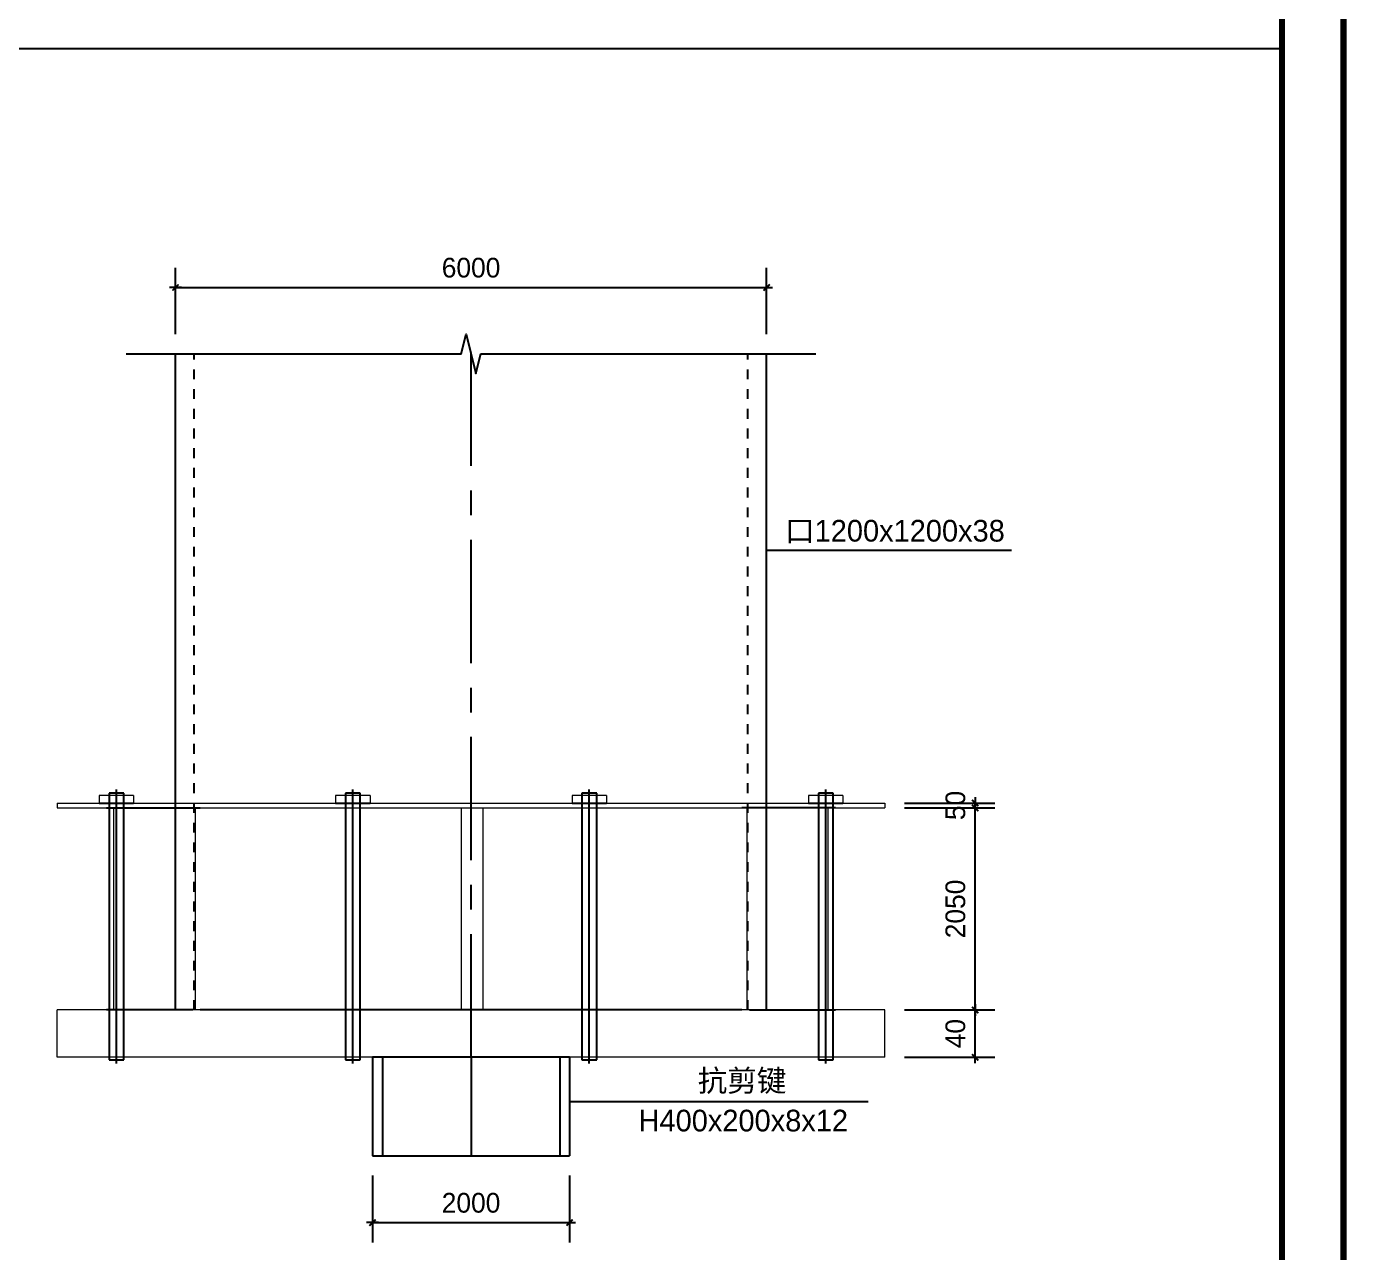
# Model space of a CAD drawing. Extents: x 31132 to 885236, y 345273 to 1212165.
# Drawn here: x 340294 to 353694, y 542718 to 555160 of the extents above; entities that cross this region are included whole.
import ezdxf
from ezdxf.enums import TextEntityAlignment as Align

# ---------------------------------------------------------------- set-up
doc = ezdxf.new("R2010")
doc.units = 0
doc.header["$LTSCALE"] = 1000
for name, pattern in [('CENTER', [2, 1.25, -0.25, 0.25, -0.25]), ('HIDDEN', [0.375, 0.25, -0.125]), ('tjDesh', [2, 1, -1])]:
    doc.linetypes.add(name, pattern=pattern)
doc.layers.get('0').update_dxf_attribs({"linetype": 'CONTINUOUS'})
doc.layers.get('Defpoints').update_dxf_attribs({"linetype": 'CONTINUOUS'})
for name, color, linetype in [('TK', 4, 'CONTINUOUS'), ('实线', 7, 'CONTINUOUS'), ('尺寸', 4, 'CONTINUOUS'), ('文字说明', 7, 'CONTINUOUS'), ('标注', 7, 'CONTINUOUS'), ('详图', 9, 'CONTINUOUS'), ('轴线', 8, 'CENTER'), ('轴线标注', 7, 'CONTINUOUS')]:
    doc.layers.add(name, color=color, linetype=linetype)
doc.layers.add('虚线', color=7, linetype='HIDDEN', lineweight=0)
doc.styles.add('STYLE1', font='')
doc.styles.get('STYLE1').set_extended_font_data('Structure Fonts')
doc.dimstyles.new('副本 DIM20', dxfattribs={"dimtxt": 200, "dimasz": 0.3, "dimexe": 200, "dimexo": 200, "dimgap": 100, "dimtad": 1, "dimdec": 0, "dimzin": 0, "dimdsep": 46, "dimtxsty": 'STYLE1', "dimblk": 'Studio2', "dimcen": 0, "dimdle": 200, "dimclrd": 6, "dimclre": 6, "dimclrt": 7, "dimazin": 0, "dimtfac": 1, "dimtdec": 0, "dimtix": 1, "dimtmove": 2, "dimatfit": 3, "dimldrblk": 'Studio2', "dimfxl": 1, "dimtolj": 1, "dimtzin": 0, "dimarcsym": 0})

# ---------------------------------------------------------------- blocks, each defined once
blk = doc.blocks.new('Studio2')
blk.add_line((-200, 0), (200, 0))
blk.add_lwpolyline([(-106, -106, 60, 60, 0), (106, 106, 100, 100, 0)], format="xyseb")
blk = doc.blocks.new('*D2275')
at = {"layer": 'Defpoints', "color": 0, "ltscale": 10, "transparency": 16777216}
for p in [(349007, 545180), (349924, 545180), (349007, 544700)]:
    blk.add_point(p, dxfattribs=at)
at = {"layer": '轴线标注', "color": 6, "lineweight": -2, "ltscale": 10, "transparency": 16777216}
for p, q in [((349207, 545180), (350124, 545180)), ((349924, 545180), (349924, 545181)), ((349924, 544700), (349924, 545180)), ((349207, 544700), (350124, 544700)), ((349924, 544700), (349924, 544699))]:
    blk.add_line(p, q, dxfattribs=at)
at = {"layer": '轴线标注', "color": 6, "lineweight": -2, "ltscale": 10, "transparency": 16777216, "xscale": 0.3, "yscale": 0.3, "zscale": 0.3}
for p, rotation in [((349924, 545180), 270), ((349924, 544700), 90)]:
    blk.add_blockref('Studio2', p, dxfattribs=dict(at, rotation=rotation))
at = {"layer": '轴线标注', "color": 7, "ltscale": 10, "transparency": 16777216, "insert": (349724, 544940), "char_height": 200, "attachment_point": 5, "rotation": 90, "style": 'STYLE1'}
blk.add_mtext('\\A1;40', dxfattribs=at)
blk = doc.blocks.new('*D2276')
at = {"layer": 'Defpoints', "color": 0, "ltscale": 10, "transparency": 16777216}
for p in [(349007, 547230), (349924, 547230), (349007, 545180)]:
    blk.add_point(p, dxfattribs=at)
at = {"layer": '轴线标注', "color": 6, "lineweight": -2, "ltscale": 10, "transparency": 16777216}
for p, q in [((349207, 547230), (350124, 547230)), ((349924, 545180), (349924, 547230)), ((349207, 545180), (350124, 545180))]:
    blk.add_line(p, q, dxfattribs=at)
at = {"layer": '轴线标注', "color": 6, "lineweight": -2, "ltscale": 10, "transparency": 16777216, "xscale": 0.3, "yscale": 0.3, "zscale": 0.3}
for p, rotation in [((349924, 547230), 90), ((349924, 545180), 270)]:
    blk.add_blockref('Studio2', p, dxfattribs=dict(at, rotation=rotation))
at = {"layer": '轴线标注', "color": 7, "ltscale": 10, "transparency": 16777216, "insert": (349724, 546205), "char_height": 200, "attachment_point": 5, "rotation": 90, "style": 'STYLE1'}
blk.add_mtext('\\A1;2050', dxfattribs=at)
blk = doc.blocks.new('*D2277')
at = {"layer": 'Defpoints', "color": 0, "ltscale": 10, "transparency": 16777216}
for p in [(349007, 547280), (349924, 547280), (349007, 547230)]:
    blk.add_point(p, dxfattribs=at)
at = {"layer": '轴线标注', "color": 6, "lineweight": -2, "ltscale": 10, "transparency": 16777216}
for p, q in [((349207, 547280), (350124, 547280)), ((349924, 547280), (349924, 547281)), ((349924, 547230), (349924, 547280)), ((349207, 547230), (350124, 547230)), ((349924, 547230), (349924, 547229))]:
    blk.add_line(p, q, dxfattribs=at)
at = {"layer": '轴线标注', "color": 6, "lineweight": -2, "ltscale": 10, "transparency": 16777216, "xscale": 0.3, "yscale": 0.3, "zscale": 0.3}
for p, rotation in [((349924, 547280), 270), ((349924, 547230), 90)]:
    blk.add_blockref('Studio2', p, dxfattribs=dict(at, rotation=rotation))
at = {"layer": '轴线标注', "color": 7, "ltscale": 10, "transparency": 16777216, "insert": (349724, 547255), "char_height": 200, "attachment_point": 5, "rotation": 90, "style": 'STYLE1'}
blk.add_mtext('\\A1;50', dxfattribs=at)
blk = doc.blocks.new('*D2278')
at = {"layer": 'Defpoints', "color": 0, "ltscale": 10, "transparency": 16777216}
for p in [(343807, 543700), (345807, 543700), (345807, 543022)]:
    blk.add_point(p, dxfattribs=at)
at = {"layer": '轴线标注', "color": 6, "lineweight": -2, "ltscale": 10, "transparency": 16777216}
for p, q in [((343807, 543500), (343807, 542822)), ((345807, 543500), (345807, 542822)), ((343807, 543022), (345807, 543022))]:
    blk.add_line(p, q, dxfattribs=at)
at = {"layer": '轴线标注', "color": 6, "lineweight": -2, "ltscale": 10, "transparency": 16777216, "xscale": 0.3, "yscale": 0.3, "zscale": 0.3, "rotation": 180}
blk.add_blockref('Studio2', (343807, 543022), dxfattribs=at)
at = {"layer": '轴线标注', "color": 6, "lineweight": -2, "ltscale": 10, "transparency": 16777216, "xscale": 0.3, "yscale": 0.3, "zscale": 0.3}
blk.add_blockref('Studio2', (345807, 543022), dxfattribs=at)
at = {"layer": '轴线标注', "color": 7, "ltscale": 10, "transparency": 16777216, "insert": (344807, 543222), "char_height": 200, "attachment_point": 5, "style": 'STYLE1'}
blk.add_mtext('\\A1;2000', dxfattribs=at)
blk = doc.blocks.new('*D2279')
at = {"layer": 'Defpoints', "color": 0, "ltscale": 10, "transparency": 16777216}
for p in [(347807, 552511), (341807, 551837), (347807, 551837)]:
    blk.add_point(p, dxfattribs=at)
at = {"layer": '轴线标注', "color": 6, "lineweight": -2, "ltscale": 10, "transparency": 16777216}
for p, q in [((341807, 552037), (341807, 552711)), ((347807, 552037), (347807, 552711)), ((341807, 552511), (347807, 552511))]:
    blk.add_line(p, q, dxfattribs=at)
at = {"layer": '轴线标注', "color": 6, "lineweight": -2, "ltscale": 10, "transparency": 16777216, "xscale": 0.3, "yscale": 0.3, "zscale": 0.3, "rotation": 180}
blk.add_blockref('Studio2', (341807, 552511), dxfattribs=at)
at = {"layer": '轴线标注', "color": 6, "lineweight": -2, "ltscale": 10, "transparency": 16777216, "xscale": 0.3, "yscale": 0.3, "zscale": 0.3}
blk.add_blockref('Studio2', (347807, 552511), dxfattribs=at)
at = {"layer": '轴线标注', "color": 7, "ltscale": 10, "transparency": 16777216, "insert": (344807, 552711), "char_height": 200, "attachment_point": 5, "style": 'STYLE1'}
blk.add_mtext('\\A1;6000', dxfattribs=at)

msp = doc.modelspace()

# ---------------------------------------------------------------- linework, layer by layer
at = {"layer": 'TK', "const_width": 62.5}
for points in [[(301162.8, 536372.28), (301162.8, 573497.28), (353662.8, 573497.28), (353662.8, 536372.28)], [(304287.8, 536997.28), (304287.8, 572872.28), (353037.8, 572872.28), (353037.8, 536997.28)]]:
    msp.add_lwpolyline(points, close=True, dxfattribs=at)
at = {"layer": '实线', "color": 1, "linetype": 'Continuous', "lineweight": -3}
for p, q in [((341207.13, 544637.54), (341207.13, 547417.54)), ((343607.13, 544637.54), (343607.13, 547417.54)), ((346007.13, 544637.54), (346007.13, 547417.54)), ((348407.13, 544637.54), (348407.13, 547417.54)), ((341282.13, 547380.04), (341132.13, 547380.04)), ((341132.13, 547380.04), (341132.13, 544675.04)), ((341282.13, 544675.04), (341282.13, 547380.04)), ((343682.13, 547380.04), (343532.13, 547380.04)), ((343532.13, 547380.04), (343532.13, 544675.04)), ((343682.13, 544675.04), (343682.13, 547380.04)), ((346082.13, 547380.04), (345932.13, 547380.04)), ((345932.13, 547380.04), (345932.13, 544675.04)), ((346082.13, 544675.04), (346082.13, 547380.04)), ((348482.13, 547380.04), (348332.13, 547380.04)), ((348332.13, 547380.04), (348332.13, 544675.04)), ((348482.13, 544675.04), (348482.13, 547380.04)), ((341132.13, 544675.04), (341282.13, 544675.04)), ((343532.13, 544675.04), (343682.13, 544675.04)), ((345932.13, 544675.04), (346082.13, 544675.04)), ((348332.13, 544675.04), (348482.13, 544675.04))]:
    msp.add_line(p, q, dxfattribs=at)
at = {"layer": '实线', "color": 2, "linetype": 'Continuous', "lineweight": 20}
for p, q in [((340607.13, 547280.04), (349007.13, 547280.04)), ((340607.13, 547280.04), (340607.13, 547230.04)), ((341382.13, 547355.04), (341032.13, 547355.04)), ((341032.13, 547355.04), (341032.13, 547280.04)), ((341382.13, 547355.04), (341382.13, 547280.04)), ((343782.13, 547355.04), (343432.13, 547355.04)), ((343432.13, 547355.04), (343432.13, 547280.04)), ((343782.13, 547355.04), (343782.13, 547280.04)), ((346182.13, 547355.04), (345832.13, 547355.04)), ((345832.13, 547355.04), (345832.13, 547280.04)), ((346182.13, 547355.04), (346182.13, 547280.04)), ((348582.13, 547355.04), (348232.13, 547355.04)), ((348232.13, 547355.04), (348232.13, 547280.04)), ((348582.13, 547355.04), (348582.13, 547280.04)), ((349007.13, 547280.04), (349007.13, 547230.04)), ((340607.13, 547230.04), (349007.13, 547230.04)), ((341182.13, 545180.04), (341182.13, 547230.04)), ((341807.13, 547230.04), (341807.13, 545180.04)), ((342007.13, 547230.04), (342007.13, 545180.04)), ((342057.13, 547230.04), (342217.13, 547230.04)), ((344707.13, 547230.04), (344707.13, 545180.04)), ((344727.13, 547230.04), (344887.13, 547230.04)), ((344927.13, 547230.04), (344927.13, 545180.04)), ((347397.13, 547230.04), (347557.13, 547230.04)), ((347607.13, 547230.04), (347607.13, 545180.04)), ((347807.13, 547230.04), (347807.13, 545180.04)), ((348432.13, 545180.04), (348432.13, 547230.04)), ((349007.13, 545180.04), (340607.13, 545180.04)), ((340607.13, 544700.04), (340607.13, 545180.04)), ((342057.13, 545180.04), (342217.13, 545180.04)), ((344727.13, 545180.04), (344887.13, 545180.04)), ((347397.13, 545180.04), (347557.13, 545180.04)), ((349007.13, 544700.04), (349007.13, 545180.04)), ((349007.13, 544700.04), (340607.13, 544700.04))]:
    msp.add_line(p, q, dxfattribs=at)
at = {"layer": '尺寸'}
for p, q in [((341807.13, 547280.04), (341807.13, 551836.69)), ((347807.13, 547280.04), (347807.13, 551836.69)), ((343807.13, 544700.04), (343807.13, 543700.04)), ((343907.13, 544700.04), (343907.13, 543700.04)), ((345707.13, 544700.04), (345707.13, 543700.04)), ((345807.13, 544700.04), (345807.13, 543700.04)), ((343807.13, 543700.04), (345807.13, 543700.04))]:
    msp.add_line(p, q, dxfattribs=at)
at = {"layer": '标注'}
msp.add_line((328662.8, 554934.78), (353037.8, 554934.78), dxfattribs=at)
at = {"layer": '虚线', "color": 7, "linetype": 'tjDesh', "lineweight": -3, "ltscale": 0.1}
for p, q in [((341997.13, 545180.04), (341997.13, 551836.69)), ((347617.13, 545180.04), (347617.13, 551836.69))]:
    msp.add_line(p, q, dxfattribs=at)
at = {"layer": '虚线', "color": 7, "linetype": 'tjDesh', "lineweight": -3, "ltscale": 5}
for p, q in [((341032.13, 547280.04), (341382.13, 547280.04)), ((343432.13, 547280.04), (343782.13, 547280.04)), ((345832.13, 547280.04), (346182.13, 547280.04)), ((348232.13, 547280.04), (348582.13, 547280.04)), ((341107.13, 547230.04), (342057.13, 547230.04)), ((348507.13, 547230.04), (347557.13, 547230.04)), ((341982.13, 545180.04), (341107.13, 545180.04)), ((347632.13, 545180.04), (348507.13, 545180.04))]:
    msp.add_line(p, q, dxfattribs=at)
at = {"layer": '虚线', "color": 7, "linetype": 'tjDesh', "lineweight": -3, "ltscale": 10}
for p, q in [((341807.13, 545180.04), (341807.13, 547280.04)), ((347807.13, 545180.04), (347807.13, 547280.04)), ((341807.13, 545255.04), (341807.13, 547230.04)), ((347807.13, 545255.04), (347807.13, 547230.04)), ((347557.13, 545180.04), (342057.13, 545180.04)), ((345807.13, 544700.04), (343807.13, 544700.04))]:
    msp.add_line(p, q, dxfattribs=at)
at = {"layer": '详图'}
for p, q in [((347807.13, 549847.21), (350293.58, 549847.21)), ((345807.13, 544250.6), (348836.19, 544250.6))]:
    msp.add_line(p, q, dxfattribs=at)
at = {"layer": '详图', "color": 9}
msp.add_lwpolyline([(341307.13, 551836.69), (344707.13, 551836.69), (344757.13, 552036.69), (344857.13, 551636.69), (344907.13, 551836.69), (348307.13, 551836.69)], dxfattribs=at)
at = {"layer": '轴线', "linetype": 'CENTER', "lineweight": -3}
for q in [(344807.13, 551836.69), (344807.13, 543700.04)]:
    msp.add_line((344807.13, 544700.04), q, dxfattribs=at)

# ---------------------------------------------------------------- texts
at = {"layer": '文字说明', "style": 'STYLE1'}
msp.add_text('口1200x1200x38', height=220, dxfattribs=at).set_placement((347994.38, 549932.87))
for s, p in [('抗剪键', (347107.57, 544287.11)), ('H400x200x8x12', (346507.31, 543881.7))]:
    msp.add_text(s, height=220, dxfattribs=at).set_placement(p, align=Align.BOTTOM_LEFT)

# ---------------------------------------------------------------- dimensions: what is measured, and where the dimension line sits
at = {"layer": '轴线标注', "ltscale": 10}
for base, p1, p2, picture, middle in [((347807.13, 552510.91), (341807.13, 551836.69), (347807.13, 551836.69), '*D2279', (344807.13, 552710.91)), ((345807.13, 543022.1), (343807.13, 543700.04), (345807.13, 543700.04), '*D2278', (344807.13, 543222.1))]:
    dim = msp.add_linear_dim(base=base, p1=p1, p2=p2, dimstyle='副本 DIM20', dxfattribs=at)
    dim.commit()
    dim.dimension.update_dxf_attribs({"geometry": picture, "text_midpoint": middle})
for base, p1, p2, picture, middle in [((349923.87, 547280.04), (349007.13, 547230.04), (349007.13, 547280.04), '*D2277', (349723.87, 547255.04)), ((349923.87, 547230.04), (349007.13, 545180.04), (349007.13, 547230.04), '*D2276', (349723.87, 546205.04))]:
    dim = msp.add_linear_dim(base=base, p1=p1, p2=p2, angle=90, dimstyle='副本 DIM20', dxfattribs=at)
    dim.commit()
    dim.dimension.update_dxf_attribs({"geometry": picture, "text_midpoint": middle})
dim = msp.add_linear_dim(base=(349923.87, 545180.04), p1=(349007.13, 544700.04), p2=(349007.13, 545180.04), angle=90, text='40', dimstyle='副本 DIM20', dxfattribs=at)
dim.commit()
dim.dimension.update_dxf_attribs({"geometry": '*D2275', "text_midpoint": (349723.87, 544940.04)})

doc.saveas('drawing.dxf')
